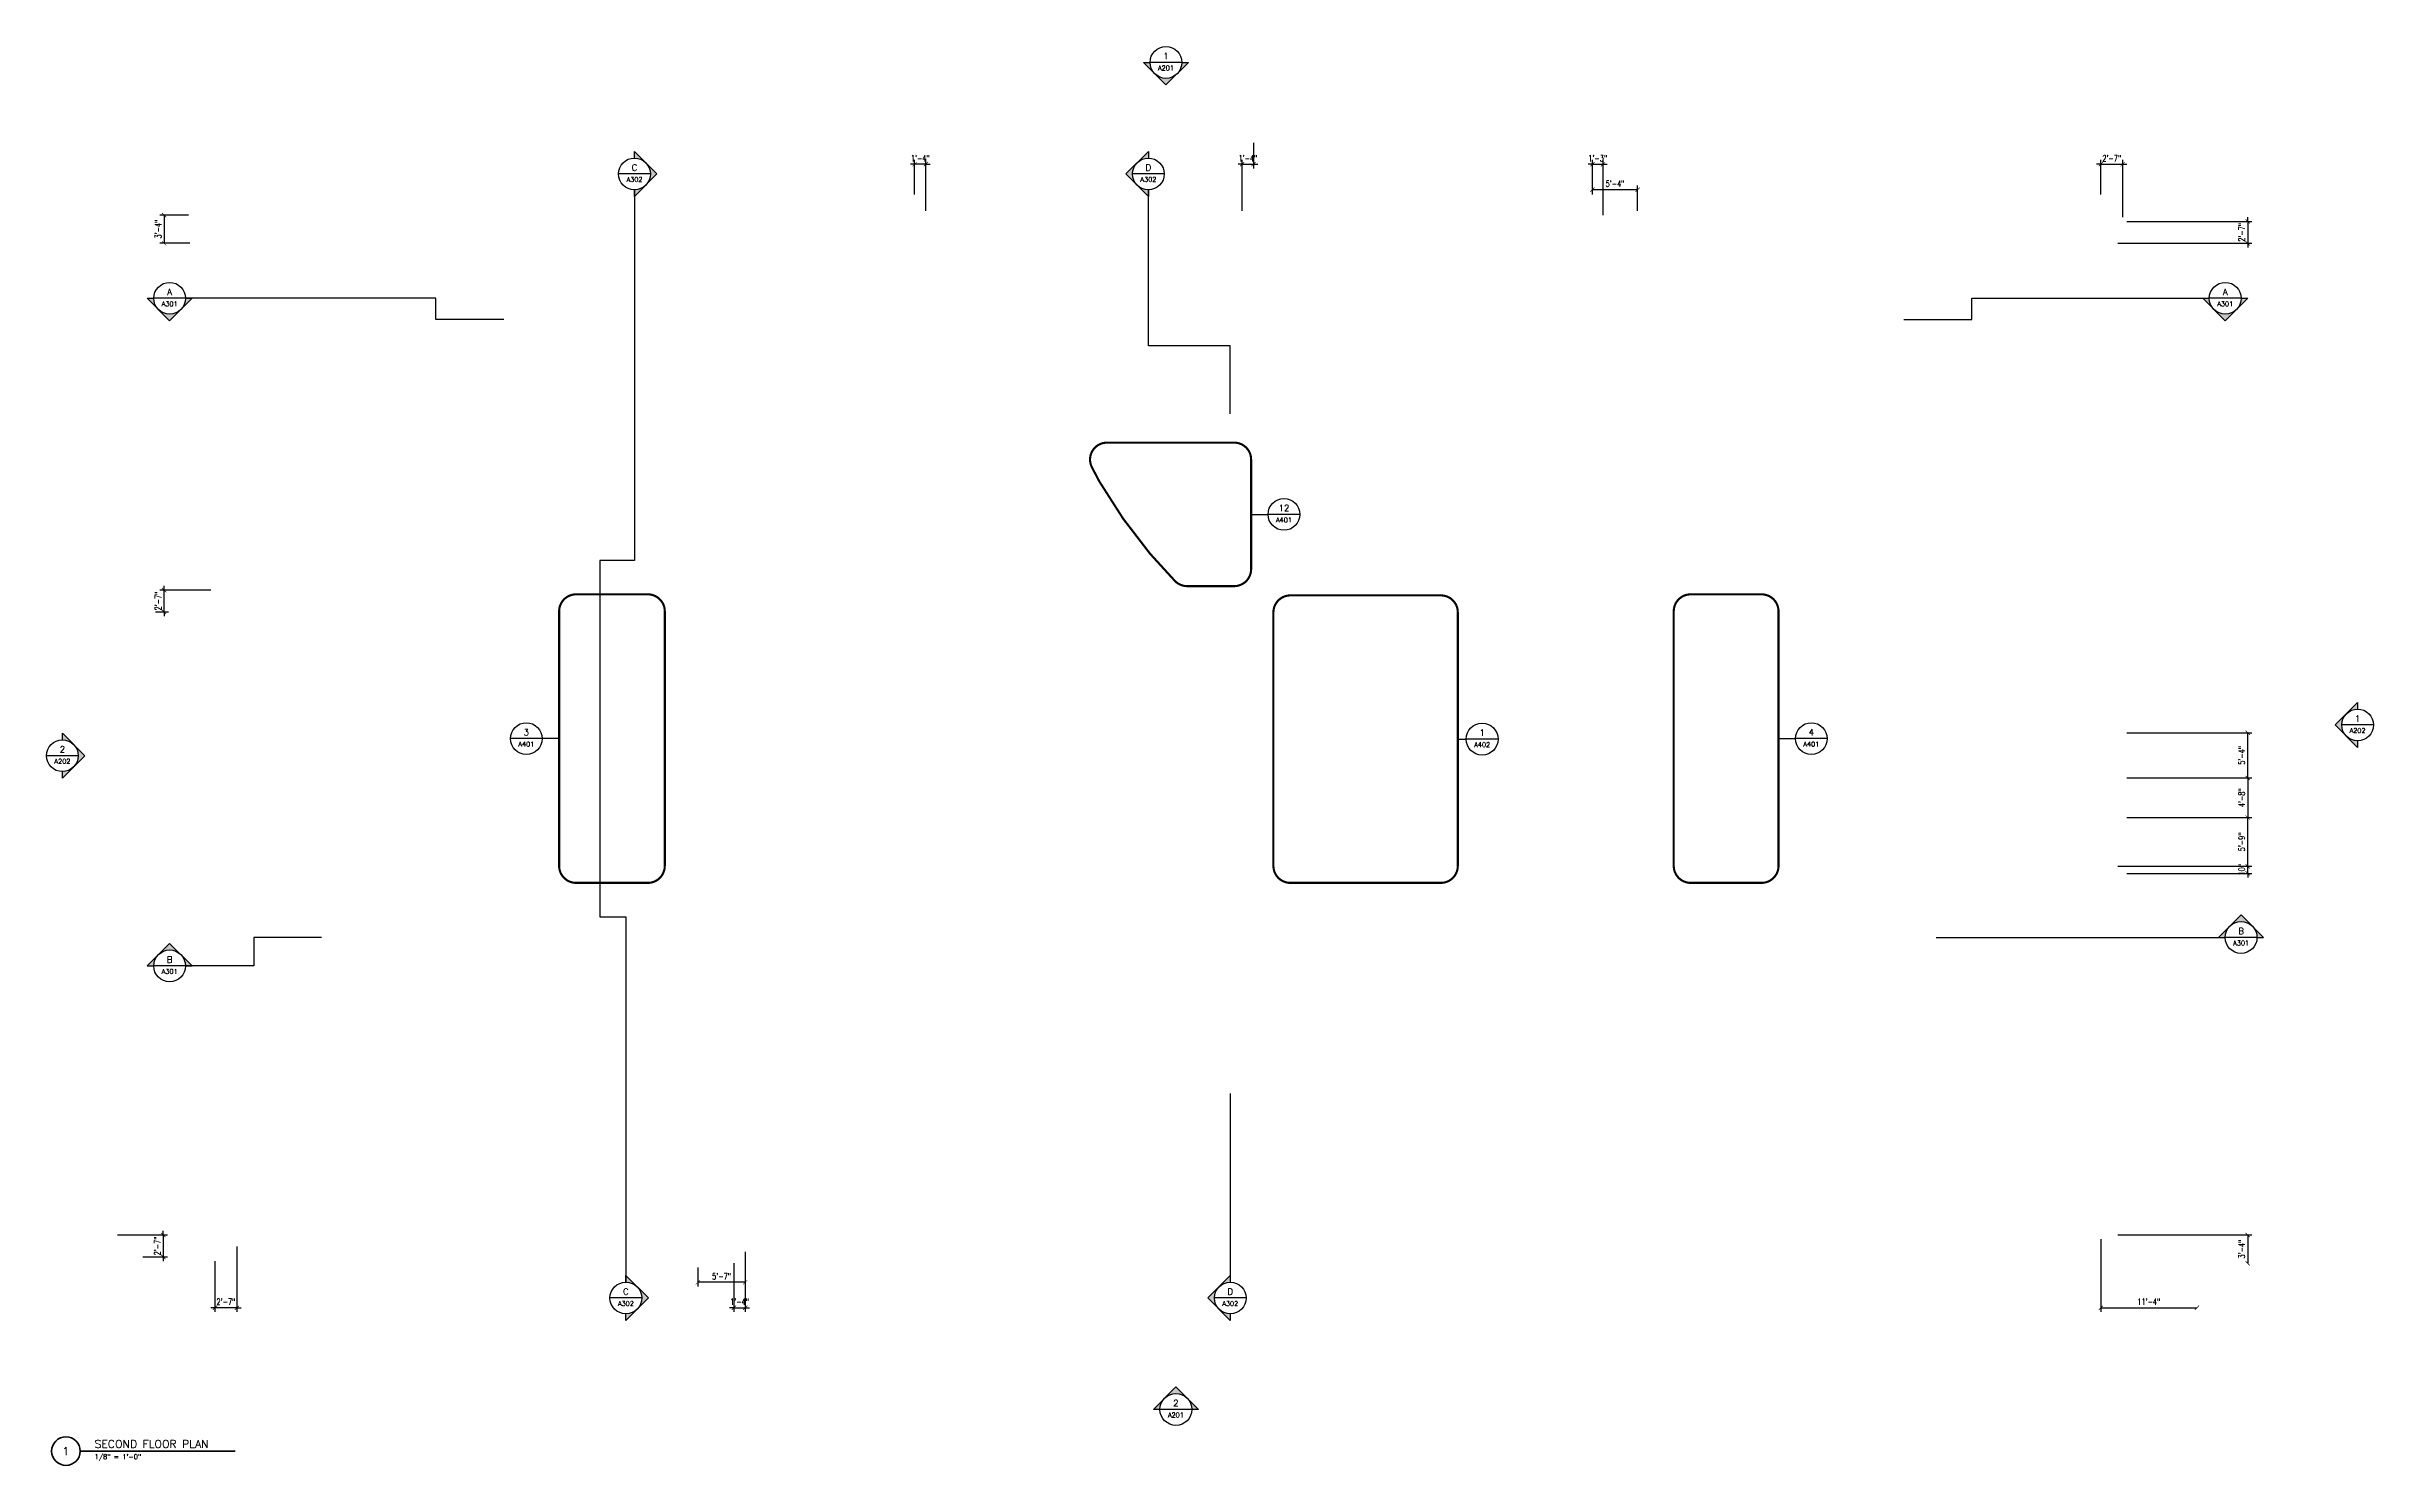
# Model space of a CAD drawing. Header units: inches. Extents: x -390 to 2906, y -206 to 1802.
import ezdxf
from ezdxf.enums import TextEntityAlignment as Align

# ---------------------------------------------------------------- set-up
doc = ezdxf.new("R2010")
doc.units = ezdxf.units.IN
doc.header["$LTSCALE"] = 0.5
doc.header["$MEASUREMENT"] = 0
doc.linetypes.add('DASHED2', pattern=[0.375, 0.25, -0.125])
doc.linetypes.add('HIDDEN2', pattern=[0.1875, 0.125, -0.0625])
doc.layers.get('0').update_dxf_attribs({"lineweight": 18})
doc.layers.get('Defpoints').update_dxf_attribs({"color": 140, "lineweight": 18})
for name, color, linetype, lineweight in [('A-Anno-Dims', 211, 'Continuous', 18), ('A-Detl-Iden', 151, 'Continuous', 25), ('A-Elev-Iden', 151, 'Continuous', 25), ('A-Sect-Iden', 191, 'Continuous', 25), ('G-Anno-Ttlb', 213, 'Continuous', 50)]:
    doc.layers.add(name, color=color, linetype=linetype, lineweight=lineweight)
doc.layers.add('G-Anno-Nplt', color=140, linetype='Continuous', lineweight=18, plot=False)
doc.styles.add('Arch-Dim', font='romans.shx', dxfattribs={"width": 0.75})
doc.styles.add('RomanS', font='romans.shx')
doc.dimstyles.new('Aec-Arch-I-96', dxfattribs={"dimscale": 96, "dimtxt": 0.09375, "dimasz": 0.0625, "dimexe": 0.0625, "dimexo": 0.0625, "dimgap": 0.03125, "dimtad": 1, "dimdec": 4, "dimzin": 3, "dimdsep": 46, "dimlunit": 4, "dimtxsty": 'Arch-Dim', "dimblk": 'ARCHTICK', "dimcen": 0.09375, "dimazin": 2, "dimtfac": 0.75, "dimtdec": 4, "dimtix": 1, "dimtmove": 2, "dimatfit": 2, "dimfxl": 1, "dimtolj": 1, "dimtzin": 0, "dimarcsym": 0})

# ---------------------------------------------------------------- blocks, each defined once
blk = doc.blocks.new('_ArchTick')
at = {"color": 0, "linetype": 'ByBlock', "const_width": 0.15}
blk.add_lwpolyline([(-0.5, -0.5), (0.5, 0.5)], dxfattribs=at)
blk = doc.blocks.new('Anno_Detail_A2')
at = {"color": 0, "linetype": 'ByBlock', "lineweight": -2}
blk.add_line((2.5, 0), (-2.5, 0), dxfattribs=at)
blk.add_circle((0, 0), 2.5, dxfattribs=at)
at = {"color": 0, "linetype": 'ByBlock', "lineweight": -2, "style": 'RomanS'}
blk.add_attdef('NUMBER', text='', height=1, dxfattribs=at).set_placement((0, 0.5), align=Align.CENTER)
blk.add_attdef('SHEET', text='', height=0.75, dxfattribs=at).set_placement((0, -0.5), align=Align.TOP_CENTER)
blk = doc.blocks.new('*D22')
at = {"layer": 'A-Anno-Dims', "color": 0, "lineweight": -2, "transparency": 16777216}
for p, q in [((-288.8, 120), (-218.2, 120)), ((-224.2, 120), (-224.2, 126)), ((-224.2, 120), (-224.2, 89)), ((-253, 89), (-218.2, 89)), ((-224.2, 89), (-224.2, 83))]:
    blk.add_line(p, q, dxfattribs=at)
at = {"layer": 'Defpoints', "color": 0, "transparency": 16777216}
for p in [(-294.8, 120, -192), (-259, 89), (-224.2, 89)]:
    blk.add_point(p, dxfattribs=at)
at = {"layer": 'A-Anno-Dims', "color": 0, "lineweight": -2, "transparency": 16777216, "xscale": 6, "yscale": 6, "zscale": 6}
for p, rotation in [((-224.2, 120), 270), ((-224.2, 89), 90)]:
    blk.add_blockref('_ArchTick', p, dxfattribs=dict(at, rotation=rotation))
at = {"layer": 'A-Anno-Dims', "color": 0, "transparency": 16777216, "insert": (-232.6, 104.5), "char_height": 9, "attachment_point": 5, "rotation": 90, "style": 'Arch-Dim'}
blk.add_mtext('\\A1;2\'-7"', dxfattribs=at)
blk = doc.blocks.new('*D23')
at = {"layer": 'A-Anno-Dims', "color": 0, "lineweight": -2, "transparency": 16777216}
for p, q in [((-157, 1033), (-229, 1033)), ((-223, 1033), (-223, 1039)), ((-223, 1002), (-223, 1033)), ((-235, 1002), (-217, 1002)), ((-223, 1002), (-223, 996))]:
    blk.add_line(p, q, dxfattribs=at)
at = {"layer": 'Defpoints', "color": 0, "transparency": 16777216}
for p in [(-223, 1033), (-151, 1033), (-241, 1002, -192)]:
    blk.add_point(p, dxfattribs=at)
at = {"layer": 'A-Anno-Dims', "color": 0, "lineweight": -2, "transparency": 16777216, "xscale": 6, "yscale": 6, "zscale": 6}
for p, rotation in [((-223, 1033), 270), ((-223, 1002), 90)]:
    blk.add_blockref('_ArchTick', p, dxfattribs=dict(at, rotation=rotation))
at = {"layer": 'A-Anno-Dims', "color": 0, "transparency": 16777216, "insert": (-231.4, 1017.5), "char_height": 9, "attachment_point": 5, "rotation": 90, "style": 'Arch-Dim'}
blk.add_mtext('\\A1;2\'-7"', dxfattribs=at)
blk = doc.blocks.new('*D24')
at = {"layer": 'A-Anno-Dims', "color": 0, "lineweight": -2, "transparency": 16777216}
for p, q in [((-188.4, 1564), (-229, 1564)), ((-223, 1564), (-223, 1524)), ((-186.5, 1524), (-229, 1524))]:
    blk.add_line(p, q, dxfattribs=at)
at = {"layer": 'Defpoints', "color": 0, "transparency": 16777216}
for p in [(-182.4, 1564, -192), (-223, 1524), (-180.5, 1524, -192)]:
    blk.add_point(p, dxfattribs=at)
at = {"layer": 'A-Anno-Dims', "color": 0, "lineweight": -2, "transparency": 16777216, "xscale": 6, "yscale": 6, "zscale": 6}
for p, rotation in [((-223, 1564), 90), ((-223, 1524), 270)]:
    blk.add_blockref('_ArchTick', p, dxfattribs=dict(at, rotation=rotation))
at = {"layer": 'A-Anno-Dims', "color": 0, "transparency": 16777216, "insert": (-231.4, 1544), "char_height": 9, "attachment_point": 5, "rotation": 90, "style": 'Arch-Dim'}
blk.add_mtext('\\A1;3\'-4"', dxfattribs=at)
blk = doc.blocks.new('*D25')
at = {"layer": 'A-Anno-Dims', "color": 0, "lineweight": -2, "transparency": 16777216}
for p, q in [((840, 1636), (834, 1636)), ((840, 1593), (840, 1642)), ((856, 1636), (840, 1636)), ((856, 1570), (856, 1642)), ((856, 1636), (862, 1636))]:
    blk.add_line(p, q, dxfattribs=at)
at = {"layer": 'Defpoints', "color": 0, "transparency": 16777216}
for p in [(840, 1636), (840, 1587, -192), (856, 1564, -192)]:
    blk.add_point(p, dxfattribs=at)
at = {"layer": 'A-Anno-Dims', "color": 0, "lineweight": -2, "transparency": 16777216, "xscale": 6, "yscale": 6, "zscale": 6}
blk.add_blockref('_ArchTick', (840, 1636), dxfattribs=at)
at = {"layer": 'A-Anno-Dims', "color": 0, "lineweight": -2, "transparency": 16777216, "xscale": 6, "yscale": 6, "zscale": 6, "rotation": 180}
blk.add_blockref('_ArchTick', (856, 1636), dxfattribs=at)
at = {"layer": 'A-Anno-Dims', "color": 0, "transparency": 16777216, "insert": (848, 1644.4), "char_height": 9, "attachment_point": 5, "style": 'Arch-Dim'}
blk.add_mtext('\\A1;1\'-4"', dxfattribs=at)
blk = doc.blocks.new('*D26')
at = {"layer": 'A-Anno-Dims', "color": 0, "lineweight": -2, "transparency": 16777216}
for p, q in [((1320, 1666), (1320, 1630)), ((1304, 1636), (1298, 1636)), ((1304, 1570), (1304, 1642)), ((1304, 1636), (1320, 1636)), ((1320, 1636), (1326, 1636))]:
    blk.add_line(p, q, dxfattribs=at)
at = {"layer": 'Defpoints', "color": 0, "transparency": 16777216}
for p in [(1320, 1672), (1320, 1636), (1304, 1564, -192)]:
    blk.add_point(p, dxfattribs=at)
at = {"layer": 'A-Anno-Dims', "color": 0, "lineweight": -2, "transparency": 16777216, "xscale": 6, "yscale": 6, "zscale": 6}
blk.add_blockref('_ArchTick', (1304, 1636), dxfattribs=at)
at = {"layer": 'A-Anno-Dims', "color": 0, "lineweight": -2, "transparency": 16777216, "xscale": 6, "yscale": 6, "zscale": 6, "rotation": 180}
blk.add_blockref('_ArchTick', (1320, 1636), dxfattribs=at)
at = {"layer": 'A-Anno-Dims', "color": 0, "transparency": 16777216, "insert": (1312, 1644.4), "char_height": 9, "attachment_point": 5, "style": 'Arch-Dim'}
blk.add_mtext('\\A1;1\'-4"', dxfattribs=at)
blk = doc.blocks.new('*D27')
at = {"layer": 'A-Anno-Dims', "color": 0, "lineweight": -2, "transparency": 16777216}
for p, q in [((1800, 1636), (1794, 1636)), ((1800, 1593), (1800, 1642)), ((1800, 1636), (1815, 1636)), ((1815, 1564), (1815, 1642)), ((1815, 1636), (1821, 1636))]:
    blk.add_line(p, q, dxfattribs=at)
at = {"layer": 'Defpoints', "color": 0, "transparency": 16777216}
for p in [(1815, 1636), (1800, 1587, -192), (1815, 1558)]:
    blk.add_point(p, dxfattribs=at)
at = {"layer": 'A-Anno-Dims', "color": 0, "lineweight": -2, "transparency": 16777216, "xscale": 6, "yscale": 6, "zscale": 6}
blk.add_blockref('_ArchTick', (1800, 1636), dxfattribs=at)
at = {"layer": 'A-Anno-Dims', "color": 0, "lineweight": -2, "transparency": 16777216, "xscale": 6, "yscale": 6, "zscale": 6, "rotation": 180}
blk.add_blockref('_ArchTick', (1815, 1636), dxfattribs=at)
at = {"layer": 'A-Anno-Dims', "color": 0, "transparency": 16777216, "insert": (1807.5, 1644.4), "char_height": 9, "attachment_point": 5, "style": 'Arch-Dim'}
blk.add_mtext('\\A1;1\'-3"', dxfattribs=at)
blk = doc.blocks.new('*D28')
at = {"layer": 'A-Anno-Dims', "color": 0, "lineweight": -2, "transparency": 16777216}
for p, q in [((1800, 1599), (1800, 1606)), ((1800, 1600), (1864, 1600)), ((1864, 1570), (1864, 1606))]:
    blk.add_line(p, q, dxfattribs=at)
at = {"layer": 'Defpoints', "color": 0, "transparency": 16777216}
for p in [(1800, 1593, -192), (1864, 1600), (1864, 1564, -192)]:
    blk.add_point(p, dxfattribs=at)
at = {"layer": 'A-Anno-Dims', "color": 0, "lineweight": -2, "transparency": 16777216, "xscale": 6, "yscale": 6, "zscale": 6, "rotation": 180}
blk.add_blockref('_ArchTick', (1800, 1600), dxfattribs=at)
at = {"layer": 'A-Anno-Dims', "color": 0, "lineweight": -2, "transparency": 16777216, "xscale": 6, "yscale": 6, "zscale": 6}
blk.add_blockref('_ArchTick', (1864, 1600), dxfattribs=at)
at = {"layer": 'A-Anno-Dims', "color": 0, "transparency": 16777216, "insert": (1832, 1608.4), "char_height": 9, "attachment_point": 5, "style": 'Arch-Dim'}
blk.add_mtext('\\A1;5\'-4"', dxfattribs=at)
blk = doc.blocks.new('*D29')
at = {"layer": 'A-Anno-Dims', "color": 0, "lineweight": -2, "transparency": 16777216}
for p, q in [((2520, 1636), (2514, 1636)), ((2520, 1593), (2520, 1642)), ((2520, 1636), (2551, 1636)), ((2551, 1561), (2551, 1642)), ((2551, 1636), (2557, 1636))]:
    blk.add_line(p, q, dxfattribs=at)
at = {"layer": 'Defpoints', "color": 0, "transparency": 16777216}
for p in [(2551, 1636), (2520, 1587, -192), (2551, 1555)]:
    blk.add_point(p, dxfattribs=at)
at = {"layer": 'A-Anno-Dims', "color": 0, "lineweight": -2, "transparency": 16777216, "xscale": 6, "yscale": 6, "zscale": 6}
blk.add_blockref('_ArchTick', (2520, 1636), dxfattribs=at)
at = {"layer": 'A-Anno-Dims', "color": 0, "lineweight": -2, "transparency": 16777216, "xscale": 6, "yscale": 6, "zscale": 6, "rotation": 180}
blk.add_blockref('_ArchTick', (2551, 1636), dxfattribs=at)
at = {"layer": 'A-Anno-Dims', "color": 0, "transparency": 16777216, "insert": (2535.5, 1644.4), "char_height": 9, "attachment_point": 5, "style": 'Arch-Dim'}
blk.add_mtext('\\A1;2\'-7"', dxfattribs=at)
blk = doc.blocks.new('*D30')
at = {"layer": 'A-Anno-Dims', "color": 0, "lineweight": -2, "transparency": 16777216}
for p, q in [((2557, 1555), (2734, 1555)), ((2728, 1555), (2728, 1561)), ((2728, 1555), (2728, 1524)), ((2544, 1524), (2734, 1524)), ((2728, 1524), (2728, 1518))]:
    blk.add_line(p, q, dxfattribs=at)
at = {"layer": 'Defpoints', "color": 0, "transparency": 16777216}
for p in [(2551, 1555), (2538, 1524, -192), (2728, 1524)]:
    blk.add_point(p, dxfattribs=at)
at = {"layer": 'A-Anno-Dims', "color": 0, "lineweight": -2, "transparency": 16777216, "xscale": 6, "yscale": 6, "zscale": 6}
for p, rotation in [((2728, 1555), 270), ((2728, 1524), 90)]:
    blk.add_blockref('_ArchTick', p, dxfattribs=dict(at, rotation=rotation))
at = {"layer": 'A-Anno-Dims', "color": 0, "transparency": 16777216, "insert": (2719.6, 1539.5), "char_height": 9, "attachment_point": 5, "rotation": 90, "style": 'Arch-Dim'}
blk.add_mtext('\\A1;2\'-7"', dxfattribs=at)
blk = doc.blocks.new('*D31')
at = {"layer": 'A-Anno-Dims', "color": 0, "lineweight": -2, "transparency": 16777216}
for p, q in [((2544, 642), (2734, 642)), ((2557, 632), (2734, 632)), ((2728, 642), (2728, 648)), ((2728, 632), (2728, 642)), ((2728, 632), (2728, 626))]:
    blk.add_line(p, q, dxfattribs=at)
at = {"layer": 'Defpoints', "color": 0, "transparency": 16777216}
for p in [(2538, 642, -192), (2551, 632), (2728, 642)]:
    blk.add_point(p, dxfattribs=at)
at = {"layer": 'A-Anno-Dims', "color": 0, "lineweight": -2, "transparency": 16777216, "xscale": 6, "yscale": 6, "zscale": 6}
for p, rotation in [((2728, 642), 270), ((2728, 632), 90)]:
    blk.add_blockref('_ArchTick', p, dxfattribs=dict(at, rotation=rotation))
at = {"layer": 'A-Anno-Dims', "color": 0, "transparency": 16777216, "insert": (2719.6, 637), "char_height": 9, "attachment_point": 5, "rotation": 90, "style": 'Arch-Dim'}
blk.add_mtext('\\A1;10"', dxfattribs=at)
blk = doc.blocks.new('*D32')
at = {"layer": 'A-Anno-Dims', "color": 0, "lineweight": -2, "transparency": 16777216}
for p, q in [((2557, 711), (2734, 711)), ((2728, 642), (2728, 711)), ((2550, 642), (2734, 642))]:
    blk.add_line(p, q, dxfattribs=at)
at = {"layer": 'Defpoints', "color": 0, "transparency": 16777216}
for p in [(2551, 711), (2728, 711), (2544, 642)]:
    blk.add_point(p, dxfattribs=at)
at = {"layer": 'A-Anno-Dims', "color": 0, "lineweight": -2, "transparency": 16777216, "xscale": 6, "yscale": 6, "zscale": 6}
for p, rotation in [((2728, 711), 90), ((2728, 642), 270)]:
    blk.add_blockref('_ArchTick', p, dxfattribs=dict(at, rotation=rotation))
at = {"layer": 'A-Anno-Dims', "color": 0, "transparency": 16777216, "insert": (2719.6, 676.5), "char_height": 9, "attachment_point": 5, "rotation": 90, "style": 'Arch-Dim'}
blk.add_mtext('\\A1;5\'-9"', dxfattribs=at)
blk = doc.blocks.new('*D33')
at = {"layer": 'A-Anno-Dims', "color": 0, "lineweight": -2, "transparency": 16777216}
for p, q in [((2557, 767), (2734, 767)), ((2728, 767), (2728, 711)), ((2557, 711), (2734, 711))]:
    blk.add_line(p, q, dxfattribs=at)
at = {"layer": 'Defpoints', "color": 0, "transparency": 16777216}
for p in [(2551, 767), (2551, 711), (2728, 711)]:
    blk.add_point(p, dxfattribs=at)
at = {"layer": 'A-Anno-Dims', "color": 0, "lineweight": -2, "transparency": 16777216, "xscale": 6, "yscale": 6, "zscale": 6}
for p, rotation in [((2728, 767), 90), ((2728, 711), 270)]:
    blk.add_blockref('_ArchTick', p, dxfattribs=dict(at, rotation=rotation))
at = {"layer": 'A-Anno-Dims', "color": 0, "transparency": 16777216, "insert": (2719.6, 739), "char_height": 9, "attachment_point": 5, "rotation": 90, "style": 'Arch-Dim'}
blk.add_mtext('\\A1;4\'-8"', dxfattribs=at)
blk = doc.blocks.new('*D34')
at = {"layer": 'A-Anno-Dims', "color": 0, "lineweight": -2, "transparency": 16777216}
for p, q in [((2557, 831), (2734, 831)), ((2728, 767), (2728, 831)), ((2557, 767), (2734, 767))]:
    blk.add_line(p, q, dxfattribs=at)
at = {"layer": 'Defpoints', "color": 0, "transparency": 16777216}
for p in [(2551, 831), (2728, 831), (2551, 767)]:
    blk.add_point(p, dxfattribs=at)
at = {"layer": 'A-Anno-Dims', "color": 0, "lineweight": -2, "transparency": 16777216, "xscale": 6, "yscale": 6, "zscale": 6}
for p, rotation in [((2728, 831), 90), ((2728, 767), 270)]:
    blk.add_blockref('_ArchTick', p, dxfattribs=dict(at, rotation=rotation))
at = {"layer": 'A-Anno-Dims', "color": 0, "transparency": 16777216, "insert": (2719.6, 799), "char_height": 9, "attachment_point": 5, "rotation": 90, "style": 'Arch-Dim'}
blk.add_mtext('\\A1;5\'-4"', dxfattribs=at)
blk = doc.blocks.new('*D35')
at = {"layer": 'A-Anno-Dims', "color": 0, "lineweight": -2, "transparency": 16777216}
for p, q in [((2544, 120), (2734, 120)), ((2728, 120), (2728, 80))]:
    blk.add_line(p, q, dxfattribs=at)
at = {"layer": 'Defpoints', "color": 0, "transparency": 16777216}
for p in [(2538, 120, -192), (2728, 80), (2728, 80)]:
    blk.add_point(p, dxfattribs=at)
at = {"layer": 'A-Anno-Dims', "color": 0, "lineweight": -2, "transparency": 16777216, "xscale": 6, "yscale": 6, "zscale": 6}
for p, rotation in [((2728, 120), 90), ((2728, 80), 270)]:
    blk.add_blockref('_ArchTick', p, dxfattribs=dict(at, rotation=rotation))
at = {"layer": 'A-Anno-Dims', "color": 0, "transparency": 16777216, "insert": (2719.6, 100), "char_height": 9, "attachment_point": 5, "rotation": 90, "style": 'Arch-Dim'}
blk.add_mtext('\\A1;3\'-4"', dxfattribs=at)
blk = doc.blocks.new('*D36')
at = {"layer": 'A-Anno-Dims', "color": 0, "lineweight": -2, "transparency": 16777216}
for p, q in [((2520, 114), (2520, 11)), ((2520, 17), (2656, 17))]:
    blk.add_line(p, q, dxfattribs=at)
at = {"layer": 'Defpoints', "color": 0, "transparency": 16777216}
for p in [(2520, 120, -192), (2656, 17), (2656, 17)]:
    blk.add_point(p, dxfattribs=at)
at = {"layer": 'A-Anno-Dims', "color": 0, "lineweight": -2, "transparency": 16777216, "xscale": 6, "yscale": 6, "zscale": 6, "rotation": 180}
blk.add_blockref('_ArchTick', (2520, 17), dxfattribs=at)
at = {"layer": 'A-Anno-Dims', "color": 0, "lineweight": -2, "transparency": 16777216, "xscale": 6, "yscale": 6, "zscale": 6}
blk.add_blockref('_ArchTick', (2656, 17), dxfattribs=at)
at = {"layer": 'A-Anno-Dims', "color": 0, "transparency": 16777216, "insert": (2588, 25.4), "char_height": 9, "attachment_point": 5, "style": 'Arch-Dim'}
blk.add_mtext('\\A1;11\'-4"', dxfattribs=at)
blk = doc.blocks.new('*D37')
at = {"layer": 'A-Anno-Dims', "color": 0, "lineweight": -2, "transparency": 16777216}
for p, q in [((584, 80), (584, 11)), ((600, 96), (600, 11)), ((584, 17), (578, 17)), ((584, 17), (600, 17)), ((600, 17), (606, 17))]:
    blk.add_line(p, q, dxfattribs=at)
at = {"layer": 'Defpoints', "color": 0, "transparency": 16777216}
for p in [(600, 102, -192), (584, 86), (600, 17)]:
    blk.add_point(p, dxfattribs=at)
at = {"layer": 'A-Anno-Dims', "color": 0, "lineweight": -2, "transparency": 16777216, "xscale": 6, "yscale": 6, "zscale": 6}
blk.add_blockref('_ArchTick', (584, 17), dxfattribs=at)
at = {"layer": 'A-Anno-Dims', "color": 0, "lineweight": -2, "transparency": 16777216, "xscale": 6, "yscale": 6, "zscale": 6, "rotation": 180}
blk.add_blockref('_ArchTick', (600, 17), dxfattribs=at)
at = {"layer": 'A-Anno-Dims', "color": 0, "transparency": 16777216, "insert": (592, 25.4), "char_height": 9, "attachment_point": 5, "style": 'Arch-Dim'}
blk.add_mtext('\\A1;1\'-4"', dxfattribs=at)
blk = doc.blocks.new('*D38')
at = {"layer": 'A-Anno-Dims', "color": 0, "lineweight": -2, "transparency": 16777216}
for p, q in [((533, 74), (533, 47)), ((600, 96), (600, 47)), ((600, 53), (533, 53))]:
    blk.add_line(p, q, dxfattribs=at)
at = {"layer": 'Defpoints', "color": 0, "transparency": 16777216}
for p in [(600, 102, -192), (533, 80, -48.8), (533, 53)]:
    blk.add_point(p, dxfattribs=at)
at = {"layer": 'A-Anno-Dims', "color": 0, "lineweight": -2, "transparency": 16777216, "xscale": 6, "yscale": 6, "zscale": 6, "rotation": 180}
blk.add_blockref('_ArchTick', (533, 53), dxfattribs=at)
at = {"layer": 'A-Anno-Dims', "color": 0, "lineweight": -2, "transparency": 16777216, "xscale": 6, "yscale": 6, "zscale": 6}
blk.add_blockref('_ArchTick', (600, 53), dxfattribs=at)
at = {"layer": 'A-Anno-Dims', "color": 0, "transparency": 16777216, "insert": (566.5, 61.4), "char_height": 9, "attachment_point": 5, "style": 'Arch-Dim'}
blk.add_mtext('\\A1;5\'-7"', dxfattribs=at)
blk = doc.blocks.new('*D39')
at = {"layer": 'A-Anno-Dims', "color": 0, "lineweight": -2, "transparency": 16777216}
for p, q in [((-120, 103.8), (-120, 11)), ((-151, 83), (-151, 11)), ((-151, 17), (-157, 17)), ((-120, 17), (-151, 17)), ((-120, 17), (-114, 17))]:
    blk.add_line(p, q, dxfattribs=at)
at = {"layer": 'Defpoints', "color": 0, "transparency": 16777216}
for p in [(-120, 109.8), (-151, 89), (-151, 17)]:
    blk.add_point(p, dxfattribs=at)
at = {"layer": 'A-Anno-Dims', "color": 0, "lineweight": -2, "transparency": 16777216, "xscale": 6, "yscale": 6, "zscale": 6}
blk.add_blockref('_ArchTick', (-151, 17), dxfattribs=at)
at = {"layer": 'A-Anno-Dims', "color": 0, "lineweight": -2, "transparency": 16777216, "xscale": 6, "yscale": 6, "zscale": 6, "rotation": 180}
blk.add_blockref('_ArchTick', (-120, 17), dxfattribs=at)
at = {"layer": 'A-Anno-Dims', "color": 0, "transparency": 16777216, "insert": (-135.5, 25.4), "char_height": 9, "attachment_point": 5, "style": 'Arch-Dim'}
blk.add_mtext('\\A1;2\'-7"', dxfattribs=at)
blk = doc.blocks.new('Anno_Section_A2')
at = {"color": 0, "linetype": 'ByBlock', "lineweight": -2}
blk.add_line((2.5, 0), (-2.5, 0), dxfattribs=at)
blk.add_circle((0, 0), 2.5, dxfattribs=at)
at = {"color": 0, "linetype": 'ByBlock', "lineweight": -2, "style": 'RomanS'}
blk.add_attdef('NUMBER', text='', height=1, dxfattribs=at).set_placement((0, 0.5), align=Align.CENTER)
blk.add_attdef('SHEET', text='', height=0.75, dxfattribs=at).set_placement((0, -0.5), align=Align.TOP_CENTER)
blk = doc.blocks.new('Anno_Arrow_A2')
at = {"linetype": 'ByBlock', "lineweight": -2}
h = blk.add_hatch(color=0, dxfattribs=at)
h.paths.add_polyline_path([(-1.77, 1.77), (-3.54, 0), (-2.5, 0, -0.198912)])
h.paths.add_polyline_path([(0, 3.54), (-1.77, 1.77, -0.414214), (1.77, 1.77)])
h.paths.add_polyline_path([(2.37, 1.16), (2.25, 1.1, -0.114349), (2.5, 0), (3.54, 0)])
h.paths.add_polyline_path([(1.77, 1.77, -0.082683), (2.25, 1.1), (2.37, 1.16)])
at = {"color": 0, "linetype": 'ByBlock', "lineweight": -2}
blk.add_lwpolyline([(-2.5, 0), (-3.54, 0), (0, 3.54), (3.54, 0), (2.5, 0)], dxfattribs=at)
blk = doc.blocks.new('Anno_Elevation_A2')
at = {"color": 0, "linetype": 'ByBlock', "lineweight": -2}
blk.add_line((2.5, 0), (-2.5, 0), dxfattribs=at)
blk.add_circle((0, 0), 2.5, dxfattribs=at)
at = {"color": 0, "linetype": 'ByBlock', "lineweight": -2, "style": 'RomanS'}
blk.add_attdef('NUMBER', text='', height=1, dxfattribs=at).set_placement((0, 0.5), align=Align.CENTER)
blk.add_attdef('SHEET', text='', height=0.75, dxfattribs=at).set_placement((0, -0.5), align=Align.TOP_CENTER)
blk = doc.blocks.new('Anno_Title_A1')
at = {"color": 0, "linetype": 'ByBlock', "lineweight": -2}
blk.add_circle((0, 0), 2.25, dxfattribs=at)
blk.add_circle((0, 0), 2.25, dxfattribs=at)
at = {"color": 0, "linetype": 'ByBlock', "lineweight": -2, "style": 'RomanS'}
blk.add_attdef('NUMBER', text='', height=1.25, dxfattribs=at).set_placement((0, 0), align=Align.MIDDLE)
blk = doc.blocks.new('Anno_Title_T1')
at = {"color": 0, "linetype": 'ByBlock', "lineweight": -2, "style": 'RomanS'}
blk.add_attdef('TITLE', (2.75, 0.5), '', height=1.25, dxfattribs=at)
blk.add_attdef('SCALE', text='', height=0.75, dxfattribs=at).set_placement((2.75, -0.5), align=Align.TOP_LEFT)

msp = doc.modelspace()

# ---------------------------------------------------------------- linework, layer by layer
at = {"layer": 'A-Detl-Iden', "linetype": 'DASHED2', "const_width": 3, "flags": 128}
for points in [[(1112.42412, 1241.77747, 0.564303224), (1091.18339, 1206.60468), (1101.23112, 1187.5028, 0.0213327388), (1102.26046, 1185.73342), (1134.77806, 1134.95168, 0.0213327388), (1135.95444, 1133.27645), (1172.6811, 1085.45039, 0.0213327388), (1173.99595, 1083.88149), (1208.21806, 1046.41637, 0.2106884134), (1225.93822, 1038.60266), (1292.5625, 1038.60266, 0.4142135624), (1316.5625, 1062.60266), (1316.5625, 1217.77747, 0.4142135624), (1292.5625, 1241.77747)], [(336.5, 642.5, 0.4142135624), (360.5, 618.5), (462.125, 618.5, 0.4142135624), (486.125, 642.5), (486.125, 1003, 0.4142135624), (462.125, 1027), (360.5, 1027, 0.4142135624), (336.5, 1003)], [(1915.125, 642.5, 0.4142135624), (1939.125, 618.5), (2039.5, 618.5, 0.4142135624), (2063.5, 642.5), (2063.5, 1003, 0.4142135624), (2039.5, 1027), (1939.125, 1027, 0.4142135624), (1915.125, 1003)]]:
    msp.add_lwpolyline(points, format="xyb", close=True, dxfattribs=at)
at = {"layer": 'A-Detl-Iden', "linetype": 'HIDDEN2', "const_width": 3, "flags": 128}
msp.add_lwpolyline([(1348.125, 642.5, 0.4142135624), (1372.125, 618.5), (1585.276, 618.5, 0.4142135624), (1609.276, 642.5), (1609.276, 1001.5, 0.4142135624), (1585.276, 1025.5), (1372.125, 1025.5, 0.4142135624), (1348.125, 1001.5)], format="xyb", close=True, dxfattribs=at)
at = {"layer": 'A-Sect-Iden'}
for points in [[(443.1875, 1599.68019), (443.1875, 1074.66775), (394, 1074.66775), (394, 570.5), (431, 570.5), (431, 53.31981)], [(1287, 1282.72718), (1287, 1378.72718), (1171.05802, 1378.72718), (1171.05802, 1599.68019)], [(258.01936, 1416), (162.01936, 1416), (162.01936, 1446.125), (-192.68019, 1446.125)], [(2241.125, 1416), (2337.125, 1416), (2337.125, 1446.125), (2673.68019, 1446.125)], [(0.03651, 541.2099), (-95.96349, 541.2099), (-95.96349, 501), (-192.68019, 501)], [(2286.75, 541.2099), (2696.18019, 541.2099)], [(1287, 320.46582), (1287, 53.31981)]]:
    msp.add_lwpolyline(points, dxfattribs=at)
at = {"layer": 'G-Anno-Ttlb'}
msp.add_lwpolyline([(-341.75, -186, 2.4, 2.4, 0), (-122, -186, 2.4, 2.4, 0)], format="xyseb", dxfattribs=at)

# ---------------------------------------------------------------- block references
at = {"layer": 'A-Detl-Iden', "xscale": 9, "yscale": 9, "zscale": 9}
for p, values in [((1363.0625, 1140.19006), {'SHEET': 'A401', 'NUMBER': '12'}), ((290, 822.75), {'SHEET': 'A401', 'NUMBER': '3'}), ((1643.776, 822), {'SHEET': 'A402', 'NUMBER': '1'}), ((2110, 822.75), {'SHEET': 'A401', 'NUMBER': '4'})]:
    msp.add_blockref('Anno_Detail_A2', p, dxfattribs=at).add_auto_attribs(values)
at = {"layer": 'A-Elev-Iden', "xscale": 9, "yscale": 9, "zscale": 9}
for p, rotation in [((1195.9375, 1780), 180), ((2883.63652, 842.0625), 90), ((-367, 798.5625), 270)]:
    msp.add_blockref('Anno_Arrow_A2', p, dxfattribs=dict(at, rotation=rotation))
for p, values in [((1195.9375, 1780), {'SHEET': 'A201', 'NUMBER': '1'}), ((2883.63652, 842.0625), {'SHEET': 'A202', 'NUMBER': '1'}), ((-367, 798.5625), {'SHEET': 'A202', 'NUMBER': '2'}), ((1210, -127), {'SHEET': 'A201', 'NUMBER': '2'})]:
    msp.add_blockref('Anno_Elevation_A2', p, dxfattribs=at).add_auto_attribs(values)
msp.add_blockref('Anno_Arrow_A2', (1210, -127), dxfattribs=at)
at = {"layer": 'A-Sect-Iden', "yscale": 9, "zscale": 9}
for p, xscale, rotation in [((443.1875, 1622.18019), 9, 270), ((1171.05802, 1622.18019), 9, 90), ((-215.18019, 1446.125), 9, 180), ((2696.18019, 1446.125), 9, 180), ((-215.18019, 501), -9, 359.9999999999999), ((431, 30.81981), 9, 270), ((1287, 30.81981), 9, 90)]:
    msp.add_blockref('Anno_Arrow_A2', p, dxfattribs=dict(at, xscale=xscale, rotation=rotation))
at = {"layer": 'A-Sect-Iden', "xscale": 9, "yscale": 9, "zscale": 9}
for p, values in [((443.1875, 1622.18019), {'SHEET': 'A302', 'NUMBER': 'C'}), ((1171.05802, 1622.18019), {'SHEET': 'A302', 'NUMBER': 'D'}), ((-215.18019, 1446.125), {'SHEET': 'A301', 'NUMBER': 'A'}), ((2696.18019, 1446.125), {'SHEET': 'A301', 'NUMBER': 'A'}), ((2718.68019, 541.2099), {'SHEET': 'A301', 'NUMBER': 'B'}), ((-215.18019, 501), {'SHEET': 'A301', 'NUMBER': 'B'}), ((431, 30.81981), {'SHEET': 'A302', 'NUMBER': 'C'}), ((1287, 30.81981), {'SHEET': 'A302', 'NUMBER': 'D'})]:
    msp.add_blockref('Anno_Section_A2', p, dxfattribs=at).add_auto_attribs(values)
at = {"layer": 'A-Sect-Iden', "xscale": -9, "yscale": 9, "zscale": 9}
msp.add_blockref('Anno_Arrow_A2', (2718.68019, 541.2099), dxfattribs=at)
at = {"layer": 'G-Anno-Ttlb'}
ref = msp.add_blockref('Anno_Title_A1', (-362, -186, -192), dxfattribs=dict(at, xscale=9, yscale=9, zscale=9))
ref.add_attrib('NUMBER', '1', dxfattribs={"layer": '0', "color": 0, "linetype": 'ByBlock', "lineweight": -2, "height": 11.25, "style": 'Arch-Dim'}).set_placement((-362, -186, -192), align=Align.MIDDLE)
ref = msp.add_blockref('Anno_Title_T1', (-346.18741, -186, -179.34993), dxfattribs=dict(at, xscale=9, yscale=9, zscale=9))
ref.add_attrib('SCALE', '1/8" = 1\'-0"', dxfattribs={"layer": '0', "color": 0, "linetype": 'ByBlock', "lineweight": -2, "height": 6.75, "style": 'Arch-Dim'}).set_placement((-321.43741, -190.5, -179.34993), align=Align.TOP_LEFT)
ref.add_attrib('TITLE', 'SECOND FLOOR PLAN', (-321.43741, -181.5, -179.34993), dxfattribs={"layer": '0', "color": 0, "linetype": 'ByBlock', "lineweight": -2, "height": 11.25, "style": 'Arch-Dim'})

# ---------------------------------------------------------------- texts
at = {"layer": 'G-Anno-Nplt', "char_height": 9, "style": 'Arch-Dim'}
for insert, attachment_point in [((2069.4375, 1043.875), 7), ((319.6875, 739.1875), 9)]:
    msp.add_mtext('\\A1;', dxfattribs=dict(at, insert=insert, attachment_point=attachment_point))

# ---------------------------------------------------------------- dimensions: what is measured, and where the dimension line sits
at = {"layer": 'A-Anno-Dims'}
for base, p1, p2, picture, middle in [((840, 1636), (856, 1564, -192), (840, 1587, -192), '*D25', (848, 1644.35714)), ((1320, 1636), (1304, 1564, -192), (1320, 1672), '*D26', (1312, 1644.35714)), ((1815, 1636), (1800, 1587, -192), (1815, 1558), '*D27', (1807.5, 1644.35714)), ((2551, 1636), (2520, 1587, -192), (2551, 1555), '*D29', (2535.5, 1644.35714)), ((1864, 1600), (1800, 1593, -192), (1864, 1564, -192), '*D28', (1832, 1608.35714)), ((-151, 17), (-120, 109.825), (-151, 89), '*D39', (-135.5, 25.35714)), ((533, 53), (600, 102, -192), (533, 80, -48.75), '*D38', (566.5, 61.35714)), ((600, 17), (583.99841, 86), (600, 102, -192), '*D37', (591.9992, 25.35714)), ((2656, 17), (2520, 120, -192), (2656, 17), '*D36', (2588, 25.35714))]:
    dim = msp.add_linear_dim(base=base, p1=p1, p2=p2, dimstyle='Aec-Arch-I-96', dxfattribs=at)
    dim.commit()
    dim.dimension.update_dxf_attribs({"geometry": picture, "text_midpoint": middle})
for base, p1, p2, picture, middle in [((-223, 1524), (-182.41604, 1564, -192), (-180.5, 1524, -192), '*D24', (-231.35714, 1544)), ((2728, 1524), (2551, 1555), (2538, 1524, -192), '*D30', (2719.64286, 1539.5)), ((-223, 1033), (-241, 1002, -192), (-151, 1033), '*D23', (-231.35714, 1017.5)), ((2728, 831), (2551, 767), (2551, 831), '*D34', (2719.64286, 799)), ((2728, 711), (2551, 767), (2551, 711), '*D33', (2719.64286, 739)), ((2728, 711), (2544, 642), (2551, 711), '*D32', (2719.64286, 676.5)), ((2728, 642), (2551, 632), (2538, 642, -192), '*D31', (2719.64286, 637)), ((-224.22997, 89), (-294.75, 120, -192), (-259, 89), '*D22', (-232.58711, 104.5)), ((2728, 79.98364), (2538, 120, -192), (2728, 79.98364), '*D35', (2719.64286, 99.99182))]:
    dim = msp.add_linear_dim(base=base, p1=p1, p2=p2, angle=90, dimstyle='Aec-Arch-I-96', dxfattribs=at)
    dim.commit()
    dim.dimension.update_dxf_attribs({"geometry": picture, "text_midpoint": middle})

# ---------------------------------------------------------------- leaders
at = {"layer": 'A-Detl-Iden', "has_arrowhead": 0}
for points in [[(1316.5625, 1140.19006), (1340.5625, 1140.19006)], [(336.5, 822.75), (312.5, 822.75)], [(1609.276, 822), (1621.276, 822)], [(2063.5, 822.75), (2087.5, 822.75)]]:
    msp.add_leader(points, dimstyle='Aec-Arch-I-96', dxfattribs=at)

doc.saveas('drawing.dxf')
